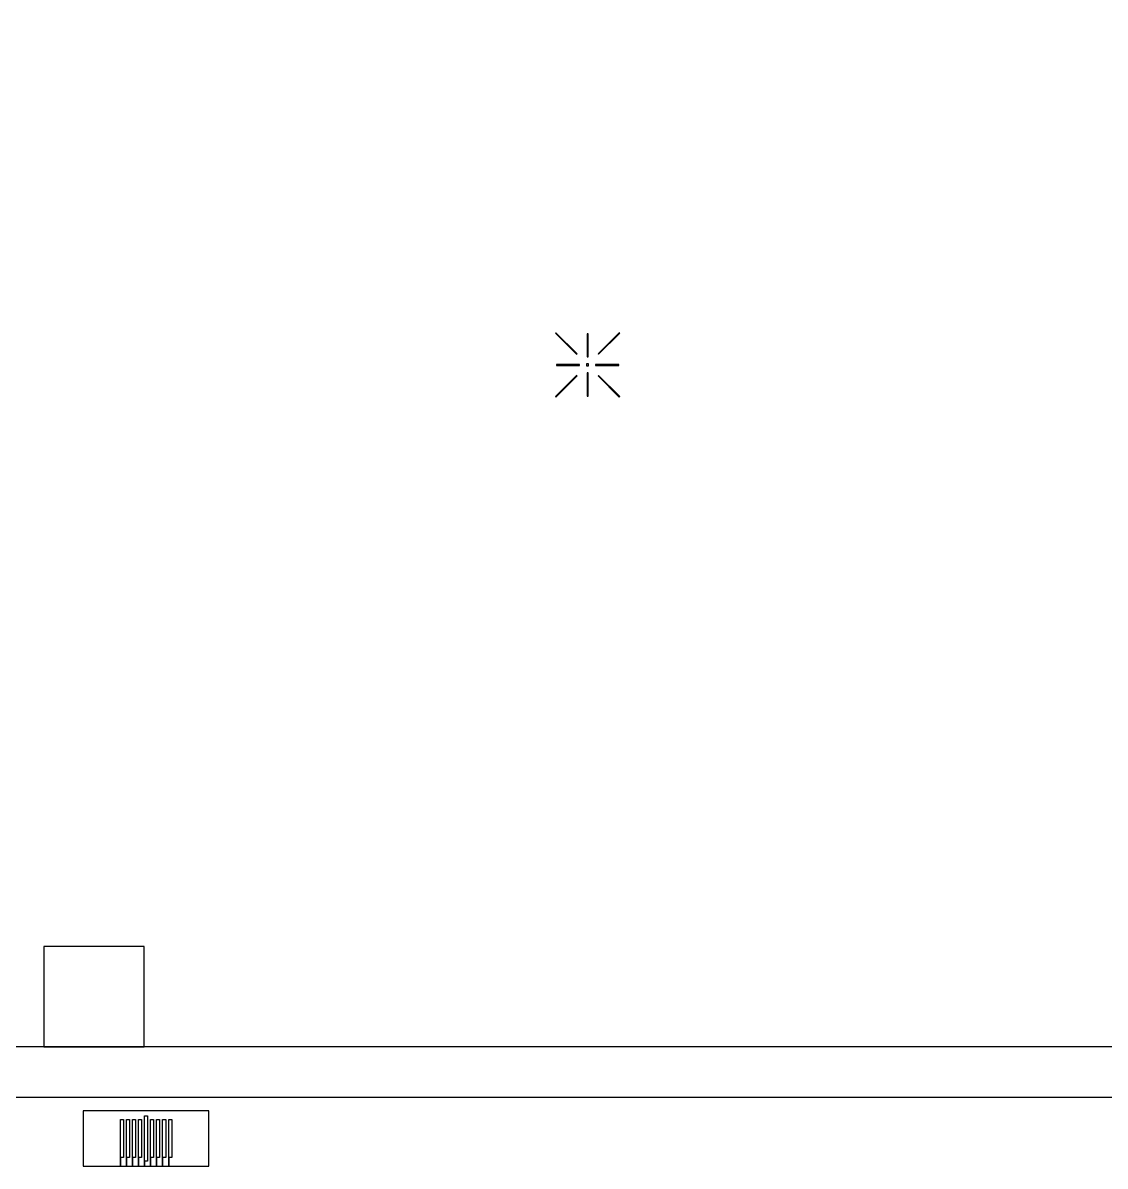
# Model space of a CAD drawing. Extents: x -1658 to 13316, y -10535 to 2882.
# Drawn here: x 499 to 2652, y -2455 to -181 of the extents above; entities that cross this region are included whole.
import ezdxf

# ---------------------------------------------------------------- set-up
doc = ezdxf.new("R2010")
doc.units = 0
doc.header["$MEASUREMENT"] = 0

msp = doc.modelspace()

# ---------------------------------------------------------------- linework, layer by layer
for points in [[(-1421.3, 2782), (-1521.3, 2782), (-1521.3, -2318), (5678.7, -2318), (5678.7, 2882), (-1521.3, 2882), (-1521.3, 2782), (5578.7, 2782), (5578.7, -2218), (-1421.3, -2218), (-1421.3, 2782)], [(1600.2, -840.5), (1601.2, -839.5), (1559.2, -797.5), (1558.2, -798.5), (1600.2, -840.5)], [(1621.2, -845.5), (1623.2, -845.5), (1623.2, -799.5), (1621.2, -799.5), (1621.2, -845.5)], [(1644.2, -840.5), (1686.2, -798.5), (1685.2, -797.5), (1643.2, -839.5), (1644.2, -840.5)], [(1560.2, -862.5), (1606.2, -862.5), (1606.2, -860.5), (1560.2, -860.5), (1560.2, -862.5)], [(1620.2, -863.5), (1624.2, -863.5), (1624.2, -859.5), (1620.2, -859.5), (1620.2, -863.5)], [(1638.2, -862.5), (1684.2, -862.5), (1684.2, -860.5), (1638.2, -860.5), (1638.2, -862.5)], [(1559.2, -925.5), (1601.2, -883.5), (1600.2, -882.5), (1558.2, -924.5), (1559.2, -925.5)], [(1621.2, -923.5), (1623.2, -923.5), (1623.2, -877.5), (1621.2, -877.5), (1621.2, -923.5)], [(1685.2, -925.5), (1686.2, -924.5), (1644.2, -882.5), (1643.2, -883.5), (1685.2, -925.5)], [(540.2, -2218), (740.2, -2218), (740.2, -2018), (540.2, -2018), (540.2, -2218)], [(618.7, -2455), (692.7, -2455), (692.7, -2362.5), (698.7, -2362.5), (698.7, -2437.5), (692.7, -2437.5), (692.7, -2455), (704.7, -2455), (704.7, -2362.5), (710.7, -2362.5), (710.7, -2437.5), (704.7, -2437.5), (704.7, -2455), (716.7, -2455), (716.7, -2362.5), (722.7, -2362.5), (722.7, -2437.5), (716.7, -2437.5), (716.7, -2455), (728.7, -2455), (728.7, -2362.5), (734.7, -2362.5), (734.7, -2437.5), (728.7, -2437.5), (728.7, -2455), (740.7, -2455), (740.7, -2355), (746.7, -2355), (746.7, -2445), (740.7, -2445), (740.7, -2455), (752.7, -2455), (752.7, -2362.5), (758.7, -2362.5), (758.7, -2437.5), (752.7, -2437.5), (752.7, -2455), (764.7, -2455), (764.7, -2362.5), (770.7, -2362.5), (770.7, -2437.5), (764.7, -2437.5), (764.7, -2455), (776.7, -2455), (776.7, -2362.5), (782.7, -2362.5), (782.7, -2437.5), (776.7, -2437.5), (776.7, -2455), (788.7, -2455), (788.7, -2362.5), (794.7, -2362.5), (794.7, -2437.5), (788.7, -2437.5), (788.7, -2455), (868.7, -2455), (868.7, -2345), (618.7, -2345), (618.7, -2455)], [(618.7, -2455), (692.7, -2455), (692.7, -2362.5), (698.7, -2362.5), (698.7, -2437.5), (692.7, -2437.5), (692.7, -2455), (704.7, -2455), (704.7, -2362.5), (710.7, -2362.5), (710.7, -2437.5), (704.7, -2437.5), (704.7, -2455), (716.7, -2455), (716.7, -2362.5), (722.7, -2362.5), (722.7, -2437.5), (716.7, -2437.5), (716.7, -2455), (728.7, -2455), (728.7, -2362.5), (734.7, -2362.5), (734.7, -2437.5), (728.7, -2437.5), (728.7, -2455), (740.7, -2455), (740.7, -2355), (746.7, -2355), (746.7, -2445), (740.7, -2445), (740.7, -2455), (752.7, -2455), (752.7, -2362.5), (758.7, -2362.5), (758.7, -2437.5), (752.7, -2437.5), (752.7, -2455), (764.7, -2455), (764.7, -2362.5), (770.7, -2362.5), (770.7, -2437.5), (764.7, -2437.5), (764.7, -2455), (776.7, -2455), (776.7, -2362.5), (782.7, -2362.5), (782.7, -2437.5), (776.7, -2437.5), (776.7, -2455), (788.7, -2455), (788.7, -2362.5), (794.7, -2362.5), (794.7, -2437.5), (788.7, -2437.5), (788.7, -2455), (868.7, -2455), (868.7, -2345), (618.7, -2345), (618.7, -2455)]]:
    msp.add_lwpolyline(points, close=True)

doc.saveas('drawing.dxf')
